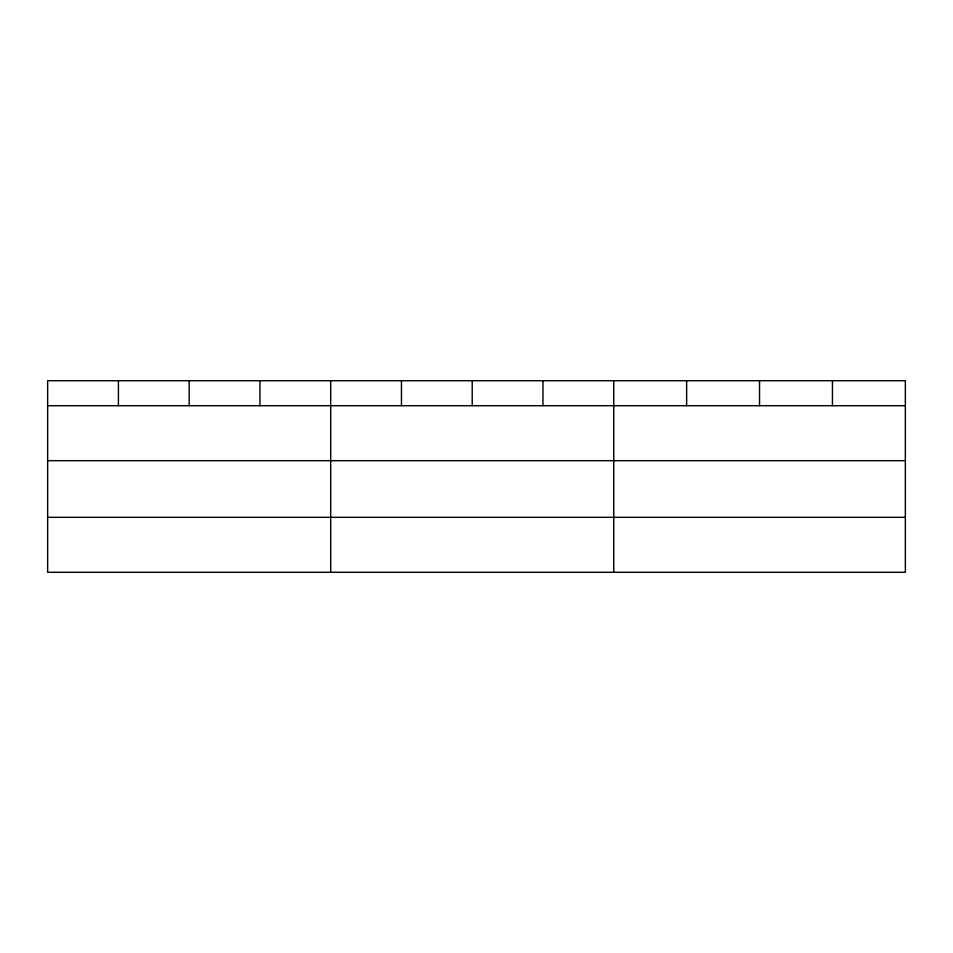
<?xml version="1.0" encoding="UTF-8"?>
<svg xmlns="http://www.w3.org/2000/svg" width="953" height="953" viewBox="0 0 953 953"><rect width="100%" height="100%" fill="white"/><g stroke="black" fill="none" stroke-linecap="round" stroke-linejoin="round"><path stroke-width="1.43" d="M905.35 460.68L905.35 380.712L47.65 380.712L47.65 572.288L905.35 572.288L905.35 460.68L47.65 460.68M47.65 405.704L905.35 405.704M47.65 517.312L905.35 517.312M832.445 380.712L832.445 405.704M759.541 380.712L759.541 405.704M686.636 380.712L686.636 405.704M613.732 380.712L613.732 572.288M542.972 380.712L542.972 405.704M472.211 380.712L472.211 405.704M401.451 380.712L401.451 405.704M330.691 380.712L330.691 572.288M259.931 380.712L259.931 405.704M189.171 380.712L189.171 405.704M118.41 380.712L118.41 405.704"/></g></svg>
